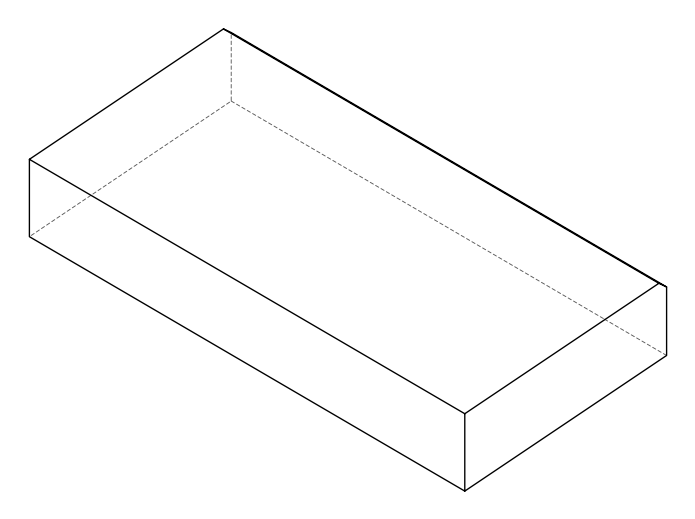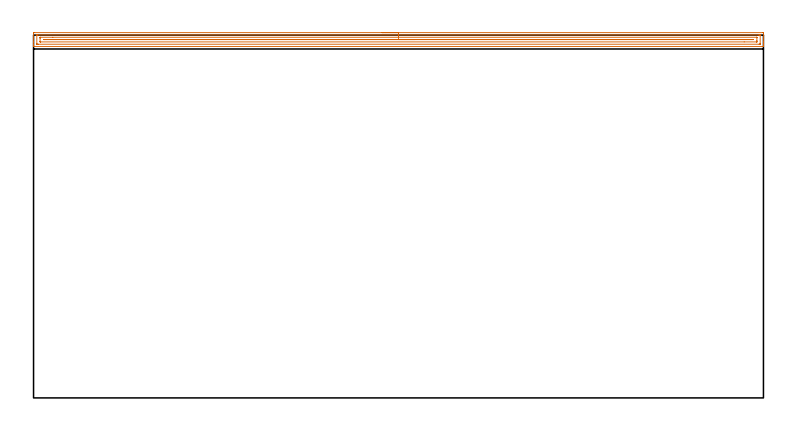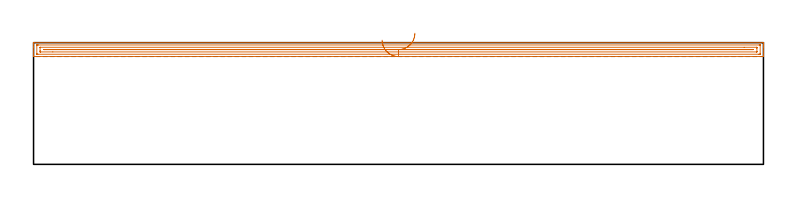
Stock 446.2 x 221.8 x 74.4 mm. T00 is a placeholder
(PLAN: 1 operations, 0 tool changes, 14.4 min)
(1 AREA_MILL | FG_CHAMFER_SURFACE | UGT0205_001 | 14.42 min | 16119 mm3)
(TOOL UGT0205_001 | Chamfer Mill 20 x 3 x 45 deg. | D20 FL50 Z2)
(OP 1 AREA_MILL)
G17 G21 G94 G90
T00 M6
G54
G17 G0 G90 X213.1 Y223.3 S1061 M3
G43 Z84.4 H0
Z75.9
G94 G1 X213.138 Z75.028 F250.
X213.252 Z74.164
X213.441 Z73.312
X213.703 Z72.48
X214.037 Z71.674
X214.44 Z70.9
X214.909 Z70.164
X215.44 Z69.472
X216.029 Z68.829
X216.672 Z68.24
X217.364 Z67.709
X218.1 Z67.24
X218.874 Z66.837
X219.68 Z66.503
X220.512 Z66.241
X221.364 Z66.052
X222.228 Z65.938
X223.1 Z65.9
X445.58
X445.91 Y223.298 Z65.901
X446.19 Y223.293 Z65.904
X446.2 Y222.976 Z66.222
Y217.741 Z71.453
Y217.207 Z71.989
Y216.869 Z72.327
Y216.335 Z72.861
Y215.997 Z73.198
Y215.32 Z73.879
Y215.051 Z74.148
X446.198 Y214.924 Z74.268
X446.19 Y214.802 Z74.388
X446.027 Y214.8 Z74.4
X0.173
X0.01 Y214.802 Z74.388
X0.002 Y214.924 Z74.268
X0. Y215.052 Z74.148
Y215.32 Z73.88
Y215.997 Z73.198
Y217.207 Z71.989
Y217.741 Z71.453
Y222.709 Z66.489
X0.003 Y222.976 Z66.222
X0.01 Y223.293 Z65.904
X0.29 Y223.298 Z65.901
X0.62 Y223.3 Z65.9
X223.1
Y221.886 Z67.314
X443.122
X443.793 Y221.885 Z67.315
X444.019 Y221.883 Z67.317
X444.145 Y221.879 Z67.321
X444.191 Y221.87 Z67.33
X444.193 Y221.844 Z67.356
X444.199 Y221.707 Z67.493
Y216.472 Z72.728
X444.196 Y216.339 Z72.861
X444.19 Y216.235 Z72.965
X444.184 Y216.22 Z72.98
X444.169 Y216.218 Z72.982
X444.128 Y216.216 Z72.984
X443.793 Y216.214 Z72.986
X443.57
X3.078
X2.407 Y216.215 Z72.985
X2.181 Y216.217 Z72.983
X2.055 Y216.221 Z72.979
X2.009 Y216.23 Z72.97
X2.007 Y216.256 Z72.944
X2.001 Y216.393 Z72.807
Y221.628 Z67.572
X2.004 Y221.761 Z67.439
X2.01 Y221.865 Z67.335
X2.017 Y221.88 Z67.32
X2.031 Y221.882 Z67.318
X2.072 Y221.884 Z67.316
X2.407 Y221.886 Z67.314
X2.63
X223.1
Y220.472 Z68.728
X441.89 Y220.471 Z68.729
X442.006 Y220.47 Z68.73
X442.121 Y220.468 Z68.732
X442.189 Y220.465 Z68.735
X442.194 Y220.421 Z68.779
X442.197 Y220.359 Z68.841
X442.2 Y220.169 Z69.031
Y218.425 Z70.775
X442.194 Y217.741 Z71.459
X442.19 Y217.648 Z71.552
X442.184 Y217.635 Z71.565
X442.16 Y217.632 Z71.568
X442.121 Y217.629 Z71.571
X434.415 Y217.628 Z71.572
X4.31 Y217.629 Z71.571
X4.194 Y217.63 Z71.57
X4.079 Y217.632 Z71.568
X4.011 Y217.635 Z71.565
X4.006 Y217.679 Z71.521
X4.003 Y217.741 Z71.459
X4. Y217.931 Z71.269
Y219.675 Z69.525
X4.006 Y220.359 Z68.841
X4.01 Y220.452 Z68.748
X4.016 Y220.465 Z68.735
X4.041 Y220.468 Z68.732
X4.079 Y220.471 Z68.729
X11.788 Y220.472 Z68.728
X223.1
Y219.057 Z70.143
X439.765
X439.78 Y219.056 Z70.144
X439.8 Y219.05 Z70.15
X439.779 Y219.044 Z70.156
X438.886 Y219.043 Z70.157
X6.435
X6.42 Y219.044 Z70.156
X6.332 Y219.049 Z70.151
X6.426 Y219.052 Z70.148
X6.86 Y219.057 Z70.143
X6.875
X223.1
X223.972 Z70.181
X224.837 Z70.295
X225.688 Z70.483
X226.52 Z70.746
X227.326 Z71.08
X228.1 Z71.482
X228.836 Z71.951
X229.528 Z72.482
X230.171 Z73.072
X230.76 Z73.715
X231.292 Z74.407
X231.76 Z75.143
X232.163 Z75.916
X232.497 Z76.722
X232.759 Z77.554
X232.948 Z78.406
X233.062 Z79.271
X233.1 Z80.143
G0 Z84.4
M5
M2
